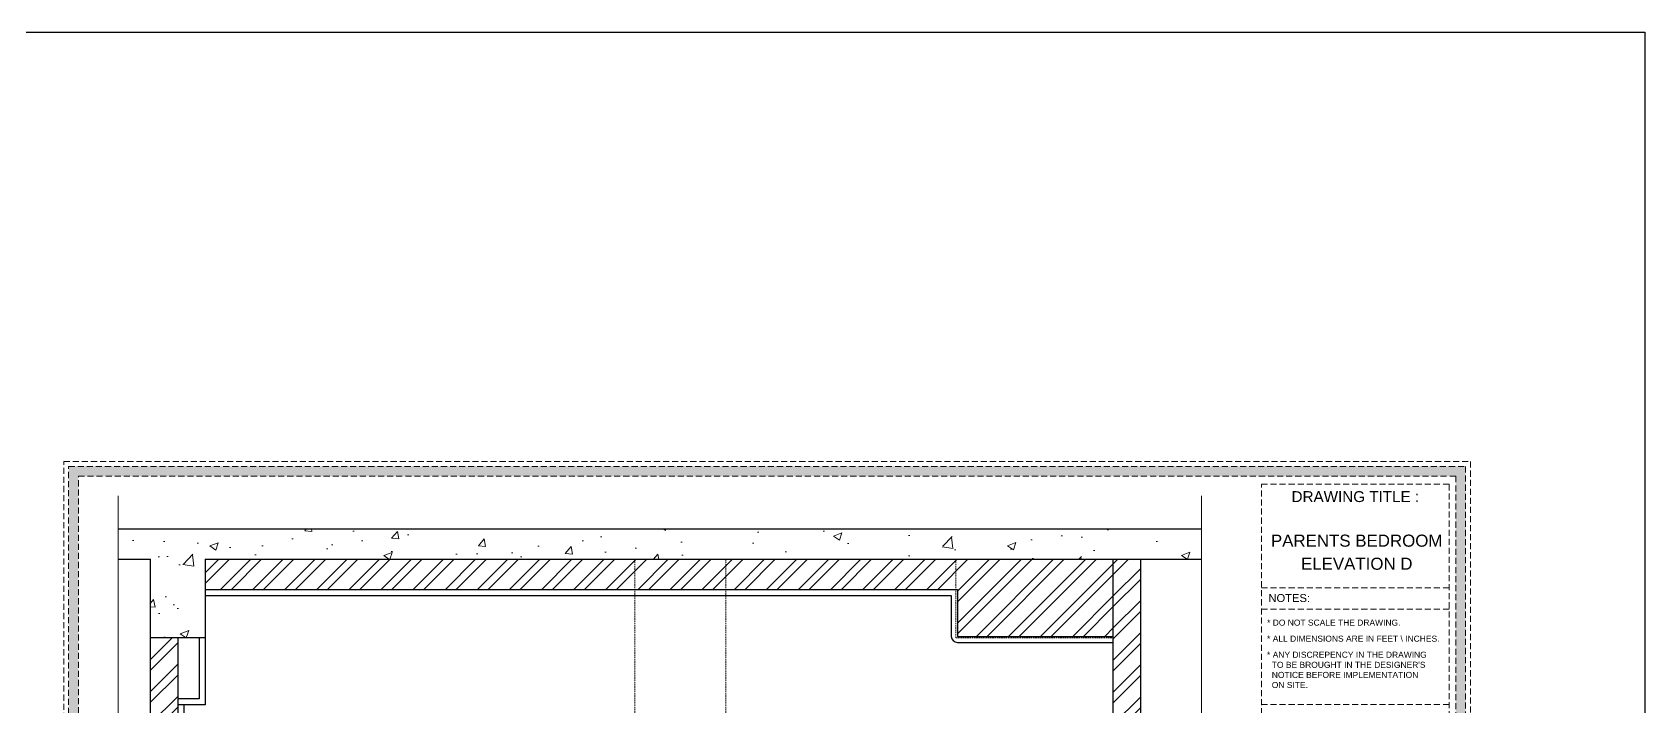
# Model space of a CAD drawing. Header units: millimetres. Extents: x 56222 to 3066687, y -650199 to -121287.
# Drawn here: x 134837.1 to 135103.4, y -183492.4 to -183380.9 of the extents above; entities that cross this region are included whole.
import ezdxf
from ezdxf.enums import TextEntityAlignment as Align

# ---------------------------------------------------------------- set-up
doc = ezdxf.new("R2010")
doc.units = ezdxf.units.MM
doc.header["$MEASUREMENT"] = 0
doc.linetypes.add('DASHED2', pattern=[0.375, 0.25, -0.125])
doc.linetypes.add('DASHEDX2', pattern=[1.5, 1, -0.5])
doc.layers.add('AR HATCH-7', color=7, linetype='Continuous')
for name, color, linetype, lineweight in [('COLUMN', 1, 'Continuous', 30), ('Dimension', 10, 'DASHEDX2', 20), ('FURNITURE', 32, 'Continuous', 9), ('FURNITURE-1', 252, 'Continuous', 13), ('GROUND FLOOR', 7, 'Continuous', 9), ('NAME PLATE', 7, 'Continuous', 25), ('SECTION ( SLAB PLine )', 104, 'Continuous', 30), ('Text', 7, 'Continuous', 15), ('XX~SLAB ( BEAM )~ ( DIM )', 7, 'Continuous', 9)]:
    doc.layers.add(name, color=color, linetype=linetype, lineweight=lineweight)
doc.styles.add('Arial', font='arial.ttf')

msp = doc.modelspace()

# ---------------------------------------------------------------- hatches: boundary and pattern name
at = {"layer": 'AR HATCH-7', "lineweight": 18, "true_color": 0x939598, "transparency": 33554687}
h = msp.add_hatch(dxfattribs=at)
h.set_pattern_fill('ANSI32', color=252, scale=10)
h.paths.add_polyline_path([(135020.13, -183468.04), (135015.63, -183468.04), (135015.63, -183595.04), (135020.13, -183595.04)])
h.paths.add_polyline_path([(134861.13, -183481.04), (134856.63, -183481.04), (134856.63, -183595.04), (134861.13, -183595.04)])
at = {"layer": 'Dimension', "true_color": 0xd39e00}
h = msp.add_hatch(color=42, dxfattribs=at)
h.paths.add_polyline_path([(134843.09, -183452.71), (134843.09, -183615.12), (135073.83, -183615.12), (135073.83, -183452.71)])
h.paths.add_polyline_path([(134844.71, -183454.33), (135072.21, -183454.33), (135072.21, -183613.5), (134844.71, -183613.5)], flags=16)
at = {"layer": 'FURNITURE-1', "lineweight": 18, "true_color": 0xc7c8ca}
h = msp.add_hatch(dxfattribs=at)
h.set_pattern_fill('AR-CONC', color=9, scale=2)
h.set_pattern_definition([(50, (0, 0), (14.34520365, -1.2550427), [1.5, -16.5]), (355, (0, 0), (-2.7750267, 15.0438427), [1.2, -13.2]), (100.4514445, (1.195, -0.105), (11.5701769, 13.7887998), [1.2748038, -14.0228422]), (46.1842, (0, 4), (21.3448266, -3.3103856), [2.25, -24.75]), (96.635635, (1.779, 3.724), (18.693239, 19.482372), [1.9122068, -21.0342752]), (351.184164, (0, 4), (18.693239, 19.482372), [1.8, -19.8]), (21, (2, 3), (11.93814104, -8.0523778), [1.5, -16.5]), (326, (2, 3), (4.8663066, 14.5030009), [1.2, -13.2]), (71.451445, (2.995, 2.329), (16.8044475, 6.45062306), [1.2748038, -14.0228422]), (37.5, (0, 0), (0.24319711, 6.65787708), [0, -13.04, 0, -13.4, 0, -13.25]), (7.5, (0, 0), (5.26139075, 7.88823424), [0, -7.64, 0, -12.74, 0, -5.05]), (327.5, (-4.46, 0), (10.67644872, -0.45109743), [0, -5, 0, -15.6, 0, -20.7]), (317.5, (-6.46, 0), (11.6637234, 2.00209965), [0, -6.5, 0, -10.36, 0, -14.7])])
h.paths.add_polyline_path([(135030.24, -183463.04), (134851.27, -183463.04), (134851.27, -183468.04), (134856.63, -183468.04), (134856.63, -183481.04), (134865.65, -183481.04), (134865.65, -183468.04), (135030.24, -183468.04)])
at = {"layer": 'FURNITURE-1', "lineweight": 18, "transparency": 33554572}
h = msp.add_hatch(dxfattribs=at)
h.set_pattern_fill('ANSI32', color=6, scale=10)
h.paths.add_polyline_path([(135015.63, -183468.04), (134989.64, -183468.04), (134989.64, -183473.04), (134989.89, -183473.04), (134989.89, -183480.79), (135015.63, -183480.79)])
h.paths.add_polyline_path([(134989.64, -183468.04), (134951.63, -183468.04), (134951.63, -183473.04), (134989.64, -183473.04)])
h.paths.add_polyline_path([(134951.63, -183468.04), (134936.63, -183468.04), (134936.63, -183473.04), (134951.63, -183473.04)])
h.paths.add_polyline_path([(134936.63, -183468.04), (134865.65, -183468.04), (134865.65, -183473.04), (134936.63, -183473.04)])

# ---------------------------------------------------------------- linework, layer by layer
at = {"layer": 'COLUMN', "color": 9, "linetype": 'DASHED2', "lineweight": 0, "true_color": 0xc7c8ca}
for p, q in [((134936.63, -183468.04), (134936.63, -183595.04)), ((134951.63, -183468.04), (134951.63, -183595.04)), ((134989.64, -183468.04), (134989.64, -183481.04)), ((134989.64, -183481.04), (135015.63, -183481.04))]:
    msp.add_line(p, q, dxfattribs=at)
at = {"layer": 'Dimension', "color": 42, "true_color": 0xd39e00}
for p, q in [((135071.11, -183472.79, 0.12), (135040.11, -183472.79, 0.12)), ((135071.11, -183476.29, 0.12), (135040.11, -183476.29, 0.12)), ((135071.11, -183492.04, 0.12), (135040.11, -183492.04, 0.12))]:
    msp.add_line(p, q, dxfattribs=at)
at = {"layer": 'Dimension', "color": 42, "true_color": 0xd39e00, "elevation": 0.12}
for points in [[(134842.28, -183451.9), (135074.64, -183451.9), (135074.64, -183615.93), (134842.28, -183615.93)], [(134843.09, -183452.71), (135073.83, -183452.71), (135073.83, -183615.12), (134843.09, -183615.12)], [(134844.71, -183454.33), (135072.21, -183454.33), (135072.21, -183613.5), (134844.71, -183613.5)], [(135040.11, -183612.17), (135040.11, -183455.66), (135071.11, -183455.66), (135071.11, -183612.17)]]:
    msp.add_lwpolyline(points, close=True, dxfattribs=at)
at = {"layer": 'FURNITURE', "lineweight": 30}
for p, q in [((134862.13, -183481.04), (134861.13, -183481.04)), ((134864.65, -183481.04), (134864.65, -183491.1)), ((134865.65, -183481.04), (134865.65, -183492.1)), ((134864.65, -183491.1), (134861.13, -183491.1)), ((134865.65, -183492.1), (134861.13, -183492.1)), ((134862.13, -183492.1), (134862.13, -183520.51))]:
    msp.add_line(p, q, dxfattribs=at)
at = {"layer": 'GROUND FLOOR', "color": 6, "lineweight": 30}
for p, q in [((134865.65, -183473.04), (134989.89, -183473.04)), ((134865.65, -183474.04), (134988.89, -183474.04)), ((134988.89, -183474.04), (134988.89, -183480.79)), ((134989.89, -183473.04), (134989.89, -183480.79)), ((134989.89, -183480.79), (135015.63, -183480.79)), ((134989.89, -183481.79), (135015.63, -183481.79))]:
    msp.add_line(p, q, dxfattribs=at)
msp.add_arc((134989.89, -183480.79), 1, 180, 270, dxfattribs=at)
at = {"layer": 'SECTION ( SLAB PLine )', "color": 1}
for p, q in [((134851.27, -183463.04), (135030.24, -183463.04)), ((134851.27, -183468.04), (134856.63, -183468.04)), ((134856.63, -183481.04), (134856.63, -183468.04)), ((134865.65, -183468.04), (134865.65, -183481.04)), ((134865.65, -183468.04), (135030.24, -183468.04)), ((134865.65, -183481.04), (134856.63, -183481.04))]:
    msp.add_line(p, q, dxfattribs=at)
at = {"layer": 'Text', "color": 251, "linetype": 'Continuous', "lineweight": 0, "true_color": 0x636466}
for points in [[(134851.27, -183457.55), (134851.27, -183526.73), (134850.01, -183527.52), (134852.44, -183527.77), (134851.27, -183528.6), (134851.27, -183597.73)], [(135030.24, -183457.55), (135030.24, -183526.73), (135028.98, -183527.52), (135031.42, -183527.77), (135030.24, -183528.6), (135030.24, -183597.73)]]:
    msp.add_lwpolyline(points, dxfattribs=at)
at = {"layer": 'XX~SLAB ( BEAM )~ ( DIM )', "color": 3, "lineweight": 30}
msp.add_lwpolyline([(133756.78, -183380.93), (135103.43, -183380.93), (135103.43, -183936.65), (133756.78, -183936.65)], close=True, dxfattribs=at)
at = {"layer": 'XX~SLAB ( BEAM )~ ( DIM )', "lineweight": 30}
msp.add_lwpolyline([(135015.63, -183468.04), (135020.13, -183468.04), (135020.13, -183595.04), (135015.63, -183595.04)], close=True, dxfattribs=at)
msp.add_lwpolyline([(134861.13, -183481.04), (134861.13, -183595.04), (134856.63, -183595.04), (134856.63, -183481.04)], dxfattribs=at)

# ---------------------------------------------------------------- texts
at = {"layer": 'NAME PLATE', "style": 'Arial'}
for s, height, p in [('DRAWING TITLE : ', 1.7987, (135055.98, -183458.59, 0.12)), ('PARENTS BEDROOM', 1.9943, (135055.85, -183465.97, 0.23)), ('ELEVATION D', 1.9943, (135055.86, -183469.78, 0.23)), ('NOTES:', 1.322, (135044.71, -183475.12, 0.12))]:
    msp.add_text(s, height=height, dxfattribs=at).set_placement(p, align=Align.CENTER)
at = {"layer": 'NAME PLATE', "char_height": 0.9996, "width": 38.618, "attachment_point": 1, "style": 'Arial'}
for s, insert in [('* DO NOT SCALE THE DRAWING.', (135041.05, -183478.02, 0.12)), ('* ALL DIMENSIONS ARE IN FEET \\\\ INCHES.', (135041.05, -183480.67, 0.12)), ("* ANY DISCREPENCY IN THE DRAWING \\P  TO BE BROUGHT IN THE DESIGNER'S\\P  NOTICE BEFORE IMPLEMENTATION \\P  ON SITE.", (135041.05, -183483.33, 0.12))]:
    msp.add_mtext(s, dxfattribs=dict(at, insert=insert))

doc.saveas('drawing.dxf')
